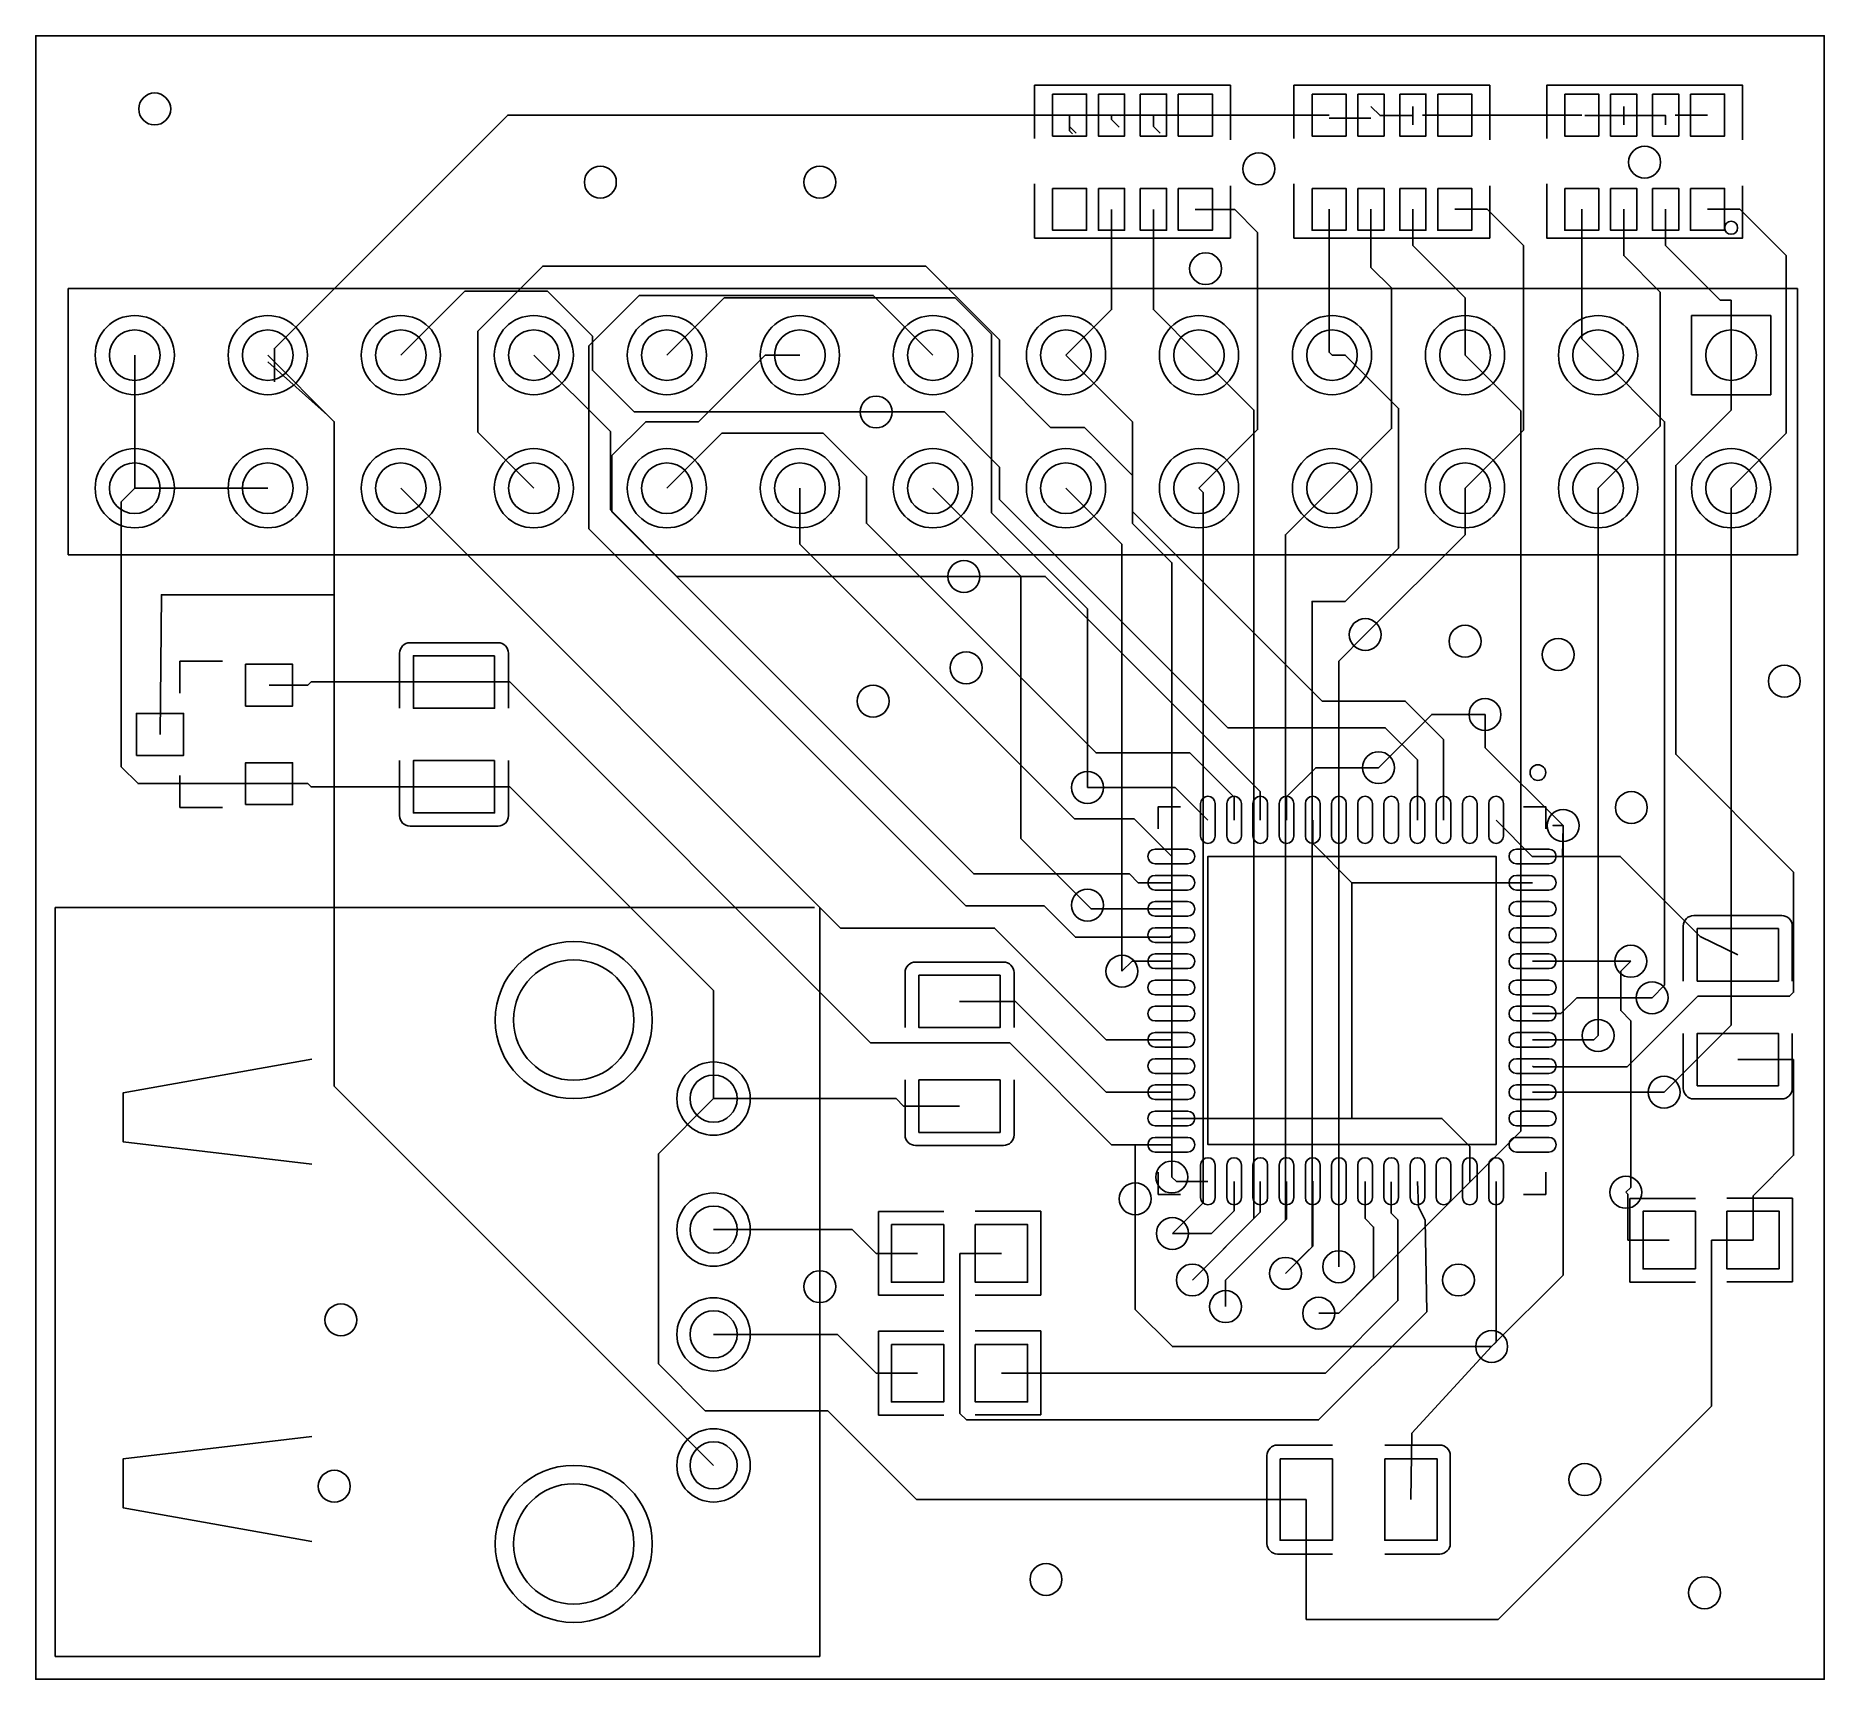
# Model space of a CAD drawing. Header units: millimetres. Extents: x 7 to 41.1, y 131.7 to 163.1.
import ezdxf

# ---------------------------------------------------------------- set-up
doc = ezdxf.new("R2010")
doc.units = ezdxf.units.MM

msp = doc.modelspace()

# ---------------------------------------------------------------- linework, layer by layer
for points in [[(7, 158.999), (7, 163.068), (41.148, 163.068), (41.148, 131.699), (7, 131.699), (7, 158.999)], [(26.415, 161.955), (27.065, 161.955), (27.065, 161.155), (26.415, 161.155)], [(27.29, 161.955), (27.79, 161.955), (27.79, 161.155), (27.29, 161.155)], [(28.09, 161.955), (28.59, 161.955), (28.59, 161.155), (28.09, 161.155)], [(28.815, 161.955), (29.465, 161.955), (29.465, 161.155), (28.815, 161.155)], [(31.368, 161.955), (32.018, 161.955), (32.018, 161.155), (31.368, 161.155)], [(32.243, 161.955), (32.743, 161.955), (32.743, 161.155), (32.243, 161.155)], [(33.043, 161.955), (33.543, 161.955), (33.543, 161.155), (33.043, 161.155)], [(33.768, 161.955), (34.418, 161.955), (34.418, 161.155), (33.768, 161.155)], [(36.194, 161.955), (36.844, 161.955), (36.844, 161.155), (36.194, 161.155)], [(37.069, 161.955), (37.569, 161.955), (37.569, 161.155), (37.069, 161.155)], [(37.869, 161.955), (38.369, 161.955), (38.369, 161.155), (37.869, 161.155)], [(38.594, 161.955), (39.244, 161.955), (39.244, 161.155), (38.594, 161.155)], [(26.415, 160.155), (27.065, 160.155), (27.065, 159.355), (26.415, 159.355)], [(27.29, 160.155), (27.79, 160.155), (27.79, 159.355), (27.29, 159.355)], [(28.09, 160.155), (28.59, 160.155), (28.59, 159.355), (28.09, 159.355)], [(28.815, 160.155), (29.465, 160.155), (29.465, 159.355), (28.815, 159.355)], [(31.368, 160.155), (32.018, 160.155), (32.018, 159.355), (31.368, 159.355)], [(32.243, 160.155), (32.743, 160.155), (32.743, 159.355), (32.243, 159.355)], [(33.043, 160.155), (33.543, 160.155), (33.543, 159.355), (33.043, 159.355)], [(33.768, 160.155), (34.418, 160.155), (34.418, 159.355), (33.768, 159.355)], [(36.194, 160.155), (36.844, 160.155), (36.844, 159.355), (36.194, 159.355)], [(37.069, 160.155), (37.569, 160.155), (37.569, 159.355), (37.069, 159.355)], [(37.869, 160.155), (38.369, 160.155), (38.369, 159.355), (37.869, 159.355)], [(38.594, 160.155), (39.244, 160.155), (39.244, 159.355), (38.594, 159.355)], [(40.126, 157.728), (40.126, 156.216), (38.614, 156.216), (38.614, 157.728)], [(11.006, 150.273), (11.006, 151.073), (11.905, 151.073), (11.905, 150.273)], [(15.761, 151.233), (15.761, 150.233), (14.211, 150.233), (14.211, 151.233)], [(8.923, 149.333), (8.923, 150.133), (9.822, 150.133), (9.822, 149.333)], [(15.761, 149.233), (15.761, 148.233), (14.211, 148.233), (14.211, 149.233)], [(11.006, 148.393), (11.006, 149.193), (11.905, 149.193), (11.905, 148.393)], [(29.24, 148.412), (29.24, 147.792)], [(29.52, 148.412), (29.52, 147.792)], [(29.741, 148.412), (29.741, 147.792)], [(30.021, 148.412), (30.021, 147.792)], [(30.241, 148.412), (30.241, 147.792)], [(30.521, 148.412), (30.521, 147.792)], [(30.741, 148.412), (30.741, 147.792)], [(31.021, 148.412), (31.021, 147.792)], [(31.242, 148.412), (31.242, 147.792)], [(31.522, 148.412), (31.522, 147.792)], [(31.742, 148.412), (31.742, 147.792)], [(32.022, 148.412), (32.022, 147.792)], [(32.24, 148.412), (32.24, 147.792)], [(32.52, 148.412), (32.52, 147.792)], [(32.74, 148.412), (32.74, 147.792)], [(33.02, 148.412), (33.02, 147.792)], [(33.241, 148.412), (33.241, 147.792)], [(33.521, 148.412), (33.521, 147.792)], [(33.741, 148.412), (33.741, 147.792)], [(34.021, 148.412), (34.021, 147.792)], [(34.241, 148.412), (34.241, 147.792)], [(34.521, 148.412), (34.521, 147.792)], [(34.742, 148.412), (34.742, 147.792)], [(35.022, 148.412), (35.022, 147.792)], [(36.162, 147.993), (35.969, 147.993), (36.162, 147.993)], [(28.372, 147.544), (28.992, 147.544)], [(35.27, 147.544), (35.89, 147.544)], [(28.372, 147.264), (28.992, 147.264)], [(34.881, 141.903), (29.381, 141.903), (29.381, 147.403), (34.881, 147.403)], [(35.27, 147.264), (35.89, 147.264)], [(28.372, 147.043), (28.992, 147.043)], [(35.27, 147.043), (35.89, 147.043)], [(28.372, 146.763), (28.992, 146.763)], [(28.372, 146.543), (28.992, 146.543)], [(35.27, 146.763), (35.89, 146.763)], [(35.27, 146.543), (35.89, 146.543)], [(28.372, 146.263), (28.992, 146.263)], [(35.27, 146.263), (35.89, 146.263)], [(28.372, 146.043), (28.992, 146.043)], [(35.27, 146.043), (35.89, 146.043)], [(38.722, 145.026), (38.722, 146.026), (40.272, 146.026), (40.272, 145.026)], [(28.372, 145.763), (28.992, 145.763)], [(28.372, 145.542), (28.992, 145.542)], [(35.27, 145.763), (35.89, 145.763)], [(35.27, 145.542), (35.89, 145.542)], [(25.413, 145.137), (25.413, 144.137), (23.863, 144.137), (23.863, 145.137)], [(28.372, 145.262), (28.992, 145.262)], [(35.27, 145.262), (35.89, 145.262)], [(28.372, 145.042), (28.992, 145.042)], [(35.27, 145.042), (35.89, 145.042)], [(28.372, 144.762), (28.992, 144.762)], [(28.372, 144.544), (28.992, 144.544)], [(35.27, 144.762), (35.89, 144.762)], [(35.27, 144.544), (35.89, 144.544)], [(28.372, 144.264), (28.992, 144.264)], [(35.27, 144.264), (35.89, 144.264)], [(28.372, 144.044), (28.992, 144.044)], [(28.372, 143.764), (28.992, 143.764)], [(35.27, 144.044), (35.89, 144.044)], [(35.27, 143.764), (35.89, 143.764)], [(38.722, 143.026), (38.722, 144.026), (40.272, 144.026), (40.272, 143.026)], [(28.372, 143.543), (28.992, 143.543)], [(35.27, 143.543), (35.89, 143.543)], [(25.413, 143.137), (25.413, 142.137), (23.863, 142.137), (23.863, 143.137)], [(28.372, 143.263), (28.992, 143.263)], [(35.27, 143.263), (35.89, 143.263)], [(28.372, 143.043), (28.992, 143.043)], [(28.372, 142.763), (28.992, 142.763)], [(35.27, 143.043), (35.89, 143.043)], [(35.27, 142.763), (35.89, 142.763)], [(28.372, 142.543), (28.992, 142.543)], [(35.27, 142.543), (35.89, 142.543)], [(28.372, 142.263), (28.992, 142.263)], [(35.27, 142.263), (35.89, 142.263)], [(28.372, 142.042), (28.992, 142.042)], [(28.372, 141.762), (28.992, 141.762)], [(35.27, 142.042), (35.89, 142.042)], [(35.27, 141.762), (35.89, 141.762)], [(29.24, 141.514), (29.24, 140.894)], [(29.52, 141.514), (29.52, 140.894)], [(29.741, 141.514), (29.741, 140.894)], [(30.021, 141.514), (30.021, 140.894)], [(30.241, 141.514), (30.241, 140.894)], [(30.521, 141.514), (30.521, 140.894)], [(30.741, 141.514), (30.741, 140.894)], [(31.021, 141.514), (31.021, 140.894)], [(31.242, 141.514), (31.242, 140.894)], [(31.522, 141.514), (31.522, 140.894)], [(31.742, 141.514), (31.742, 140.894)], [(32.022, 141.514), (32.022, 140.894)], [(32.24, 141.514), (32.24, 140.894)], [(32.52, 141.514), (32.52, 140.894)], [(32.74, 141.514), (32.74, 140.894)], [(33.02, 141.514), (33.02, 140.894)], [(33.241, 141.514), (33.241, 140.894)], [(33.521, 141.514), (33.521, 140.894)], [(33.741, 141.514), (33.741, 140.894)], [(34.021, 141.514), (34.021, 140.894)], [(34.241, 141.514), (34.241, 140.894)], [(34.521, 141.514), (34.521, 140.894)], [(34.742, 141.514), (34.742, 140.894)], [(35.022, 141.514), (35.022, 140.894)], [(23.338, 140.377), (24.338, 140.377), (24.338, 139.277), (23.338, 139.277)], [(24.938, 140.377), (25.938, 140.377), (25.938, 139.277), (24.938, 139.277)], [(38.689, 139.531), (37.689, 139.531), (37.689, 140.631), (38.689, 140.631)], [(40.289, 139.531), (39.289, 139.531), (39.289, 140.631), (40.289, 140.631)], [(30.861, 139.446), (31.265, 139.85), (30.861, 139.446)], [(23.338, 138.091), (24.338, 138.091), (24.338, 136.991), (23.338, 136.991)], [(24.938, 138.091), (25.938, 138.091), (25.938, 136.991), (24.938, 136.991)], [(30.758, 135.903), (31.758, 135.903), (31.758, 134.353), (30.758, 134.353)], [(32.758, 135.903), (33.758, 135.903), (33.758, 134.353), (32.758, 134.353)]]:
    msp.add_lwpolyline(points, close=True)
for points in [[(26.07, 161.105), (26.07, 162.125), (29.81, 162.125), (29.81, 161.085)], [(31.023, 161.105), (31.023, 162.125), (34.763, 162.125), (34.763, 161.085)], [(35.849, 161.105), (35.849, 162.125), (39.589, 162.125), (39.589, 161.085)], [(26.741, 161.554), (16.012, 161.554), (11.557, 157.099), (11.557, 156.464)], [(26.74, 161.555), (26.74, 161.337), (26.868, 161.209)], [(26.74, 161.555), (27.713, 161.555), (27.724, 161.544)], [(26.74, 161.555), (26.74, 161.255), (26.797, 161.199)], [(27.54, 161.555), (27.54, 161.472), (27.686, 161.326)], [(27.54, 161.555), (28.467, 161.555), (28.467, 161.555)], [(27.54, 161.555), (27.54, 161.472), (27.686, 161.326)], [(28.34, 161.555), (29.265, 161.555), (29.266, 161.554)], [(28.34, 161.555), (28.34, 161.337), (28.468, 161.209)], [(28.468, 161.209), (28.34, 161.337), (28.34, 161.555)], [(28.468, 161.209), (28.34, 161.337), (28.34, 161.555)], [(28.958, 161.554), (28.958, 161.555), (28.34, 161.555)], [(29.14, 161.555), (31.693, 161.555), (31.694, 161.554)], [(32.494, 161.717), (32.667, 161.544), (33.294, 161.544), (33.294, 161.371)], [(33.294, 161.717), (33.294, 161.371)], [(33.785, 161.554), (33.475, 161.554)], [(33.785, 161.554), (34.092, 161.554)], [(34.092, 161.554), (36.52, 161.554)], [(36.576, 161.544), (37.376, 161.544)], [(37.32, 161.717), (37.32, 161.371)], [(37.32, 161.717), (37.32, 161.544), (38.12, 161.544), (38.12, 161.371)], [(38.918, 161.554), (38.301, 161.554)], [(31.694, 161.498), (32.494, 161.498)], [(29.81, 160.205), (29.81, 159.205), (26.07, 159.205), (26.07, 160.245)], [(34.763, 160.205), (34.763, 159.205), (31.023, 159.205), (31.023, 160.245)], [(39.589, 160.205), (39.589, 159.205), (35.849, 159.205), (35.849, 160.245)], [(27.54, 159.755), (27.54, 157.842), (26.67, 156.972)], [(28.34, 159.755), (28.34, 157.842), (29.21, 156.972)], [(29.14, 159.755), (29.885, 159.755), (29.886, 159.756)], [(29.886, 159.756), (30.328, 159.311), (30.328, 155.55), (29.21, 154.432)], [(31.694, 159.756), (31.694, 157.028), (31.75, 156.972)], [(32.494, 159.756), (32.494, 158.648), (32.888, 158.255), (32.888, 155.57), (31.75, 154.432)], [(33.294, 159.756), (33.294, 159.062)], [(34.092, 159.756), (34.712, 159.756)], [(34.712, 159.756), (35.403, 159.065), (35.403, 155.542), (34.29, 154.432)], [(36.52, 159.756), (36.52, 157.282), (36.83, 156.972)], [(37.32, 159.756), (37.32, 158.872), (38.016, 158.173), (38.016, 155.618), (36.83, 154.432)], [(38.12, 159.756), (38.12, 159.062)], [(38.918, 159.756), (39.538, 159.756)], [(39.538, 159.756), (40.419, 158.872), (40.419, 155.481), (39.37, 154.432)], [(33.294, 159.062), (34.29, 158.067), (34.29, 156.972)], [(38.12, 159.062), (39.162, 158.021), (39.37, 158.021)], [(33.881, 148.097), (33.881, 149.634), (33.147, 150.368), (31.559, 150.368), (27.94, 153.988), (27.94, 154.676), (27.026, 155.59), (26.378, 155.59), (25.4, 156.568), (25.4, 157.264), (23.993, 158.671), (16.68, 158.671), (15.438, 157.427), (15.438, 155.504), (16.51, 154.432)], [(40.64, 153.162), (7.62, 153.162), (7.62, 158.242), (40.64, 158.242)], [(13.97, 156.972), (15.194, 158.196), (16.769, 158.196), (17.63, 157.335), (17.63, 156.685), (18.428, 155.887), (23.045, 155.887)], [(28.689, 145.903), (28.646, 145.86), (26.85, 145.86), (26.251, 146.459), (24.76, 146.459), (17.559, 153.66), (17.559, 157.147), (18.524, 158.112), (22.99, 158.112), (24.13, 156.972)], [(40.64, 153.162), (40.64, 158.242)], [(27.081, 148.72), (27.081, 152.131), (25.25, 153.962), (25.25, 157.371), (24.552, 158.069), (20.147, 158.069), (19.05, 156.972)], [(39.37, 157.495), (39.37, 158.021)], [(39.37, 157.495), (39.37, 156.972)], [(8.89, 154.432), (8.89, 156.972)], [(19.942, 135.781), (12.7, 143.022), (12.7, 155.702), (11.43, 156.972)], [(11.43, 156.845), (12.573, 155.829)], [(24.722, 152.748), (19.243, 152.748), (17.971, 154.021), (17.971, 155.512), (16.51, 156.972)], [(21.59, 156.972), (20.927, 156.972), (19.657, 155.702), (18.646, 155.702), (18.001, 155.059), (18.001, 153.98), (24.91, 147.071), (27.882, 147.071), (28.049, 146.903), (28.689, 146.903)], [(28.692, 141.285), (28.692, 153.01), (27.94, 153.761), (27.94, 155.702), (26.67, 156.972)], [(29.21, 156.972), (30.259, 155.923), (30.259, 140.495), (29.083, 139.319)], [(30.861, 139.446), (31.369, 139.954), (31.369, 152.273), (32.004, 152.273), (33.02, 153.289), (33.02, 155.956), (32.004, 156.972), (31.75, 156.972)], [(31.496, 138.684), (31.877, 138.684), (35.354, 142.161), (35.354, 155.908), (34.29, 156.972)], [(36.83, 156.972), (38.1, 155.702), (38.1, 144.948), (37.861, 144.706)], [(39.37, 156.972), (39.37, 155.923)], [(23.045, 155.887), (24.348, 155.887), (25.4, 154.836), (25.4, 154.219), (29.759, 149.86), (32.766, 149.86), (33.381, 149.245), (33.381, 148.095)], [(39.37, 155.923), (38.313, 154.866), (38.313, 149.355), (40.564, 147.102), (40.564, 144.81), (40.488, 144.734), (38.732, 144.734), (37.384, 143.386), (35.598, 143.386), (35.58, 143.403)], [(12.7, 155.702), (12.7, 152.4), (9.398, 152.4), (9.373, 149.733)], [(19.05, 154.432), (20.099, 155.481), (22.032, 155.481), (22.86, 154.653), (22.86, 153.764), (27.244, 149.38), (29.035, 149.38), (29.881, 148.537), (29.881, 148.097)], [(11.455, 148.793), (8.953, 148.793), (8.631, 149.116), (8.631, 154.173), (8.89, 154.432)], [(11.43, 154.432), (8.89, 154.432)], [(28.689, 143.904), (27.437, 143.904), (25.306, 146.035), (22.367, 146.035), (13.97, 154.432)], [(28.689, 147.404), (27.97, 148.123), (26.833, 148.123), (21.59, 153.365), (21.59, 154.432)], [(27.081, 146.474), (25.811, 147.744), (25.811, 152.751), (24.13, 154.432)], [(27.739, 145.212), (27.739, 153.363), (26.67, 154.432)], [(29.21, 154.432), (29.289, 154.353), (29.289, 140.795), (28.702, 140.208)], [(29.718, 138.811), (29.718, 139.319), (30.861, 140.462), (30.861, 153.543), (31.75, 154.432)], [(32.385, 151.638), (34.29, 153.543), (34.29, 154.432)], [(36.83, 154.432), (36.83, 143.985)], [(39.37, 154.432), (39.37, 144.183), (38.09, 142.903)], [(30.381, 148.095), (30.381, 148.641), (26.274, 152.748), (24.722, 152.748)], [(31.877, 139.573), (31.877, 151.13), (32.385, 151.638), (32.449, 151.702)], [(13.946, 150.233), (13.946, 151.283)], [(14.146, 151.483), (14.186, 151.483)], [(15.786, 151.483), (14.186, 151.483)], [(15.806, 151.483), (15.786, 151.483)], [(15.826, 151.483), (15.786, 151.483)], [(16.026, 150.233), (16.026, 151.283)], [(9.754, 150.52), (9.754, 151.13)], [(9.754, 151.13), (10.566, 151.13)], [(11.455, 150.673), (12.197, 150.673)], [(12.197, 150.673), (12.258, 150.734), (14.986, 150.734)], [(14.986, 150.734), (16.053, 150.734)], [(27.993, 141.902), (27.539, 141.902), (25.596, 143.845), (22.941, 143.845), (16.053, 150.734)], [(34.671, 150.114), (33.655, 150.114), (32.639, 149.098)], [(36.162, 147.993), (36.162, 147.993), (34.671, 149.479), (34.671, 150.114)], [(13.946, 149.233), (13.946, 148.183)], [(16.026, 149.233), (16.026, 148.183)], [(9.754, 148.946), (9.754, 148.336)], [(30.881, 148.095), (30.881, 148.539), (31.44, 149.098), (32.639, 149.098)], [(11.455, 148.793), (12.197, 148.793)], [(14.986, 148.732), (12.258, 148.732), (12.197, 148.793)], [(14.986, 148.732), (16.053, 148.732)], [(16.053, 148.732), (19.942, 144.844), (19.942, 142.781)], [(29.38, 148.095), (28.755, 148.72), (27.081, 148.72)], [(9.754, 148.336), (10.566, 148.336)], [(28.431, 147.928), (28.431, 148.353), (28.856, 148.353)], [(35.406, 148.353), (35.831, 148.353), (35.831, 147.928)], [(14.146, 147.983), (14.186, 147.983)], [(15.786, 147.983), (14.186, 147.983)], [(15.826, 147.983), (15.786, 147.983)], [(32.131, 146.903), (31.382, 147.653), (31.382, 148.095)], [(34.798, 138.049), (36.162, 139.413), (36.162, 147.993)], [(34.882, 148.095), (35.573, 147.404), (35.58, 147.404)], [(36.149, 147.404), (36.162, 147.993)], [(35.58, 147.404), (37.254, 147.404), (38.781, 145.877), (39.497, 145.526)], [(35.58, 146.903), (32.131, 146.903)], [(32.131, 144.653), (32.131, 146.903)], [(7.372, 146.431), (7.372, 132.131)], [(7.372, 146.431), (21.872, 146.431)], [(21.972, 146.431), (21.972, 132.131)], [(28.689, 146.403), (27.15, 146.403), (27.081, 146.474)], [(38.657, 146.276), (38.697, 146.276)], [(38.697, 146.276), (40.297, 146.276)], [(40.337, 146.276), (40.297, 146.276)], [(38.457, 145.026), (38.457, 146.076)], [(40.537, 145.026), (40.537, 146.076)], [(39.497, 145.527), (39.497, 145.526)], [(23.598, 144.137), (23.598, 145.187)], [(23.798, 145.387), (23.838, 145.387)], [(25.438, 145.387), (23.838, 145.387)], [(25.458, 145.387), (25.438, 145.387)], [(25.478, 145.387), (25.438, 145.387)], [(25.678, 144.137), (25.678, 145.187)], [(28.689, 145.402), (27.932, 145.402), (27.739, 145.212)], [(35.58, 145.402), (37.455, 145.402)], [(37.361, 140.993), (37.455, 141.087), (37.455, 144.269), (37.264, 144.46), (37.264, 145.212), (37.455, 145.402)], [(24.638, 144.638), (25.705, 144.638)], [(25.705, 144.638), (27.44, 142.903), (28.689, 142.903)], [(32.131, 142.403), (32.131, 144.653)], [(37.861, 144.706), (36.426, 144.706), (36.121, 144.404), (35.58, 144.404)], [(35.58, 143.904), (36.751, 143.904), (36.83, 143.985)], [(38.457, 144.026), (38.457, 142.976)], [(40.537, 144.026), (40.537, 142.976)], [(12.272, 143.532), (8.672, 142.894), (8.672, 141.954), (12.272, 141.53)], [(39.779, 143.525), (39.497, 143.525)], [(39.779, 143.525), (40.564, 143.525)], [(39.789, 140.924), (40.564, 141.699), (40.564, 143.525)], [(23.598, 143.137), (23.598, 142.087)], [(25.678, 143.137), (25.678, 142.087)], [(19.941, 142.781), (18.89, 141.727), (18.89, 137.719), (19.784, 136.822), (22.123, 136.822), (23.818, 135.128), (31.258, 135.128)], [(19.942, 142.781), (23.426, 142.781), (23.571, 142.636)], [(35.58, 142.903), (38.09, 142.903)], [(38.657, 142.776), (38.697, 142.776)], [(38.677, 142.776), (38.697, 142.776)], [(38.697, 142.776), (40.297, 142.776)], [(40.337, 142.776), (40.297, 142.776)], [(24.638, 142.636), (23.571, 142.636)], [(32.131, 142.403), (28.689, 142.403)], [(34.381, 141.196), (34.381, 141.869), (33.848, 142.403), (32.131, 142.403)], [(23.798, 141.887), (23.838, 141.887)], [(25.438, 141.887), (23.838, 141.887)], [(25.478, 141.887), (25.438, 141.887)], [(27.993, 141.902), (27.993, 140.868)], [(28.689, 141.902), (27.993, 141.902)], [(28.431, 141.378), (28.431, 140.953), (28.856, 140.953)], [(35.831, 141.378), (35.831, 140.953), (35.406, 140.953)], [(33.381, 141.196), (33.401, 140.716), (33.528, 140.462), (33.558, 138.714), (31.493, 136.649), (24.773, 136.649), (24.646, 136.774), (24.646, 139.827)], [(32.88, 141.191), (32.88, 140.594), (33.007, 140.467), (33.007, 138.925), (31.623, 137.541), (25.438, 137.541)], [(29.38, 141.196), (28.781, 141.196), (28.692, 141.285)], [(29.881, 141.199), (29.881, 140.642), (29.446, 140.208), (28.702, 140.208)], [(30.381, 141.196), (30.381, 140.617), (29.083, 139.319)], [(29.718, 138.811), (29.718, 139.319), (30.881, 140.482), (30.881, 141.196)], [(31.265, 139.85), (31.382, 139.967), (31.382, 141.204)], [(32.38, 141.199), (32.38, 140.495), (32.545, 140.33), (32.545, 139.352), (31.877, 138.684), (31.496, 138.684)], [(31.882, 141.199), (31.882, 139.578), (31.877, 139.573)], [(34.882, 141.196), (34.882, 138.133), (34.798, 138.049)], [(34.798, 138.049), (28.702, 138.049), (27.993, 138.758), (27.993, 140.868)], [(37.396, 140.081), (37.396, 140.955), (37.361, 140.993)], [(38.688, 140.876), (37.438, 140.876)], [(37.438, 139.276), (37.438, 140.876)], [(39.289, 140.881), (40.539, 140.881)], [(39.789, 140.081), (39.789, 140.924)], [(40.539, 139.281), (40.539, 140.881)], [(23.088, 140.627), (23.088, 139.027)], [(24.338, 140.627), (23.088, 140.627)], [(24.939, 140.632), (26.189, 140.632)], [(26.189, 140.632), (26.189, 139.032)], [(19.942, 140.282), (22.591, 140.282), (23.045, 139.827)], [(31.257, 134.569), (31.257, 132.842), (34.925, 132.842), (38.997, 136.914), (38.997, 140.081)], [(38.189, 140.081), (37.396, 140.081)], [(39.789, 140.081), (38.997, 140.081)], [(23.838, 139.827), (23.045, 139.827)], [(25.438, 139.827), (24.646, 139.827)], [(31.257, 139.842), (30.861, 139.446)], [(24.338, 139.027), (23.088, 139.027)], [(24.939, 139.032), (26.189, 139.032)], [(38.688, 139.276), (37.438, 139.276)], [(39.289, 139.281), (40.539, 139.281)], [(23.088, 138.341), (23.088, 136.741)], [(24.338, 138.341), (23.088, 138.341)], [(24.939, 138.346), (26.189, 138.346)], [(26.189, 138.346), (26.189, 136.746)], [(19.942, 138.28), (22.306, 138.28), (23.045, 137.541)], [(33.258, 135.128), (33.274, 136.398), (34.798, 138.049)], [(23.838, 137.541), (23.045, 137.541)], [(24.338, 136.741), (23.088, 136.741)], [(24.939, 136.746), (26.189, 136.746)], [(12.272, 134.33), (8.672, 134.968), (8.672, 135.908), (12.272, 136.332)], [(30.508, 135.968), (30.508, 135.928)], [(30.508, 135.948), (30.508, 135.928)], [(30.508, 135.928), (30.508, 134.328)], [(31.758, 136.168), (30.708, 136.168)], [(32.758, 136.168), (33.808, 136.168)], [(34.008, 135.968), (34.008, 135.928)], [(34.008, 135.928), (34.008, 134.328)], [(31.258, 135.128), (31.258, 134.57), (31.257, 134.569)], [(31.258, 135.128), (31.258, 135.128), (31.258, 135.128)], [(31.258, 135.128), (31.258, 135.128), (31.258, 135.128)], [(33.258, 135.128), (33.258, 135.128), (33.258, 135.128)], [(30.508, 134.288), (30.508, 134.328)], [(34.008, 134.288), (34.008, 134.328)], [(31.758, 134.088), (30.708, 134.088)], [(32.758, 134.088), (33.808, 134.088)], [(21.972, 132.131), (7.372, 132.131)]]:
    msp.add_lwpolyline(points)
for centre, radius in [((9.271, 161.671), 0.305), ((37.719, 160.655), 0.305), ((17.78, 160.274), 0.305), ((21.971, 160.274), 0.305), ((30.353, 160.528), 0.305), ((29.337, 158.623), 0.305), ((8.89, 156.972), 0.756), ((8.89, 156.972), 0.483), ((11.43, 156.972), 0.756), ((11.43, 156.972), 0.483), ((13.97, 156.972), 0.756), ((13.97, 156.972), 0.483), ((16.51, 156.972), 0.756), ((16.51, 156.972), 0.483), ((19.05, 156.972), 0.756), ((19.05, 156.972), 0.483), ((21.59, 156.972), 0.756), ((21.59, 156.972), 0.483), ((24.13, 156.972), 0.756), ((24.13, 156.972), 0.483), ((26.67, 156.972), 0.756), ((26.67, 156.972), 0.483), ((29.21, 156.972), 0.756), ((29.21, 156.972), 0.483), ((31.75, 156.972), 0.756), ((31.75, 156.972), 0.483), ((34.29, 156.972), 0.756), ((34.29, 156.972), 0.483), ((36.83, 156.972), 0.756), ((36.83, 156.972), 0.483), ((39.37, 156.972), 0.483), ((23.045, 155.887), 0.305), ((8.89, 154.432), 0.756), ((11.43, 154.432), 0.756), ((13.97, 154.432), 0.756), ((16.51, 154.432), 0.756), ((19.05, 154.432), 0.756), ((21.59, 154.432), 0.756), ((24.13, 154.432), 0.756), ((26.67, 154.432), 0.756), ((29.21, 154.432), 0.756), ((31.75, 154.432), 0.756), ((34.29, 154.432), 0.756), ((36.83, 154.432), 0.756), ((39.37, 154.432), 0.756), ((8.89, 154.432), 0.483), ((11.43, 154.432), 0.483), ((13.97, 154.432), 0.483), ((16.51, 154.432), 0.483), ((19.05, 154.432), 0.483), ((21.59, 154.432), 0.483), ((24.13, 154.432), 0.483), ((26.67, 154.432), 0.483), ((29.21, 154.432), 0.483), ((31.75, 154.432), 0.483), ((34.29, 154.432), 0.483), ((36.83, 154.432), 0.483), ((39.37, 154.432), 0.483), ((24.722, 152.748), 0.305), ((32.385, 151.638), 0.305), ((34.29, 151.511), 0.305), ((24.765, 151.003), 0.305), ((36.068, 151.257), 0.305), ((40.386, 150.749), 0.305), ((22.987, 150.368), 0.305), ((34.671, 150.114), 0.305), ((32.639, 149.098), 0.305), ((27.081, 148.72), 0.305), ((37.465, 148.336), 0.305), ((36.162, 147.993), 0.305), ((27.081, 146.474), 0.305), ((17.272, 144.281), 1.5), ((27.739, 145.212), 0.305), ((37.455, 145.402), 0.305), ((17.272, 144.281), 1.15), ((37.861, 144.706), 0.305), ((36.83, 143.985), 0.305), ((19.942, 142.781), 0.7), ((19.942, 142.781), 0.45), ((38.09, 142.903), 0.305), ((28.692, 141.285), 0.305), ((27.993, 140.868), 0.305), ((37.361, 140.993), 0.305), ((19.942, 140.281), 0.7), ((19.942, 140.281), 0.45), ((28.702, 140.208), 0.305), ((30.861, 139.446), 0.305), ((31.877, 139.573), 0.305), ((21.971, 139.192), 0.305), ((29.083, 139.319), 0.305), ((34.163, 139.319), 0.305), ((29.718, 138.811), 0.305), ((31.496, 138.684), 0.305), ((12.827, 138.557), 0.305), ((19.942, 138.281), 0.7), ((19.942, 138.281), 0.45), ((34.798, 138.049), 0.305), ((19.942, 135.781), 0.7), ((19.942, 135.781), 0.45), ((12.7, 135.382), 0.305), ((17.272, 134.281), 1.5), ((36.576, 135.509), 0.305), ((17.272, 134.281), 1.15), ((26.289, 133.604), 0.305), ((38.862, 133.35), 0.305)]:
    msp.add_circle(centre, radius)
for centre, radius, start, end in [((39.371, 159.403), 0.124, 90.5847, 89.4153), ((14.146, 151.283), 0.2, 90, 180), ((15.826, 151.283), 0.2, 0, 90), ((35.681, 149.004), 0.15, 270.4851, 270), ((29.38, 148.412), 0.14, 360, 180), ((29.881, 148.412), 0.14, 360, 180), ((30.381, 148.412), 0.14, 360, 180), ((30.881, 148.412), 0.14, 360, 180), ((31.382, 148.412), 0.14, 360, 180), ((31.882, 148.412), 0.14, 360, 180), ((32.38, 148.412), 0.14, 360, 180), ((32.88, 148.412), 0.14, 360, 180), ((33.381, 148.412), 0.14, 360, 180), ((33.881, 148.412), 0.14, 360, 180), ((34.381, 148.412), 0.14, 360, 180), ((34.882, 148.412), 0.14, 360, 180), ((14.146, 148.183), 0.2, 180, 270), ((15.826, 148.183), 0.2, 270, 0), ((28.372, 147.404), 0.14, 450, 270), ((28.992, 147.404), 0.14, 270, 450), ((29.38, 147.792), 0.14, 180, 360), ((29.881, 147.792), 0.14, 180, 360), ((30.381, 147.792), 0.14, 180, 360), ((30.881, 147.792), 0.14, 180, 360), ((31.382, 147.792), 0.14, 180, 360), ((31.882, 147.792), 0.14, 180, 360), ((32.38, 147.792), 0.14, 180, 360), ((32.88, 147.792), 0.14, 180, 360), ((33.381, 147.792), 0.14, 180, 360), ((33.881, 147.792), 0.14, 180, 360), ((34.381, 147.792), 0.14, 180, 360), ((34.882, 147.792), 0.14, 180, 360), ((35.27, 147.404), 0.14, 450, 270), ((35.89, 147.404), 0.14, 270, 450), ((28.372, 146.903), 0.14, 450, 270), ((28.992, 146.903), 0.14, 270, 450), ((35.27, 146.903), 0.14, 450, 270), ((35.89, 146.903), 0.14, 270, 450), ((28.372, 146.403), 0.14, 450, 270), ((28.992, 146.403), 0.14, 270, 450), ((35.27, 146.403), 0.14, 450, 270), ((35.89, 146.403), 0.14, 270, 450), ((38.657, 146.076), 0.2, 90, 180), ((40.337, 146.076), 0.2, 0, 90), ((28.372, 145.903), 0.14, 450, 270), ((28.992, 145.903), 0.14, 270, 450), ((35.27, 145.903), 0.14, 450, 270), ((35.89, 145.903), 0.14, 270, 450), ((28.372, 145.402), 0.14, 450, 270), ((28.992, 145.402), 0.14, 270, 450), ((35.27, 145.402), 0.14, 450, 270), ((35.89, 145.402), 0.14, 270, 450), ((23.798, 145.187), 0.2, 90, 180), ((25.478, 145.187), 0.2, 0, 90), ((28.372, 144.902), 0.14, 450, 270), ((28.992, 144.902), 0.14, 270, 450), ((35.27, 144.902), 0.14, 450, 270), ((35.89, 144.902), 0.14, 270, 450), ((28.372, 144.404), 0.14, 450, 270), ((28.992, 144.404), 0.14, 270, 450), ((35.27, 144.404), 0.14, 450, 270), ((35.89, 144.404), 0.14, 270, 450), ((28.372, 143.904), 0.14, 450, 270), ((28.992, 143.904), 0.14, 270, 450), ((35.27, 143.904), 0.14, 450, 270), ((35.89, 143.904), 0.14, 270, 450), ((28.372, 143.403), 0.14, 450, 270), ((28.992, 143.403), 0.14, 270, 450), ((35.27, 143.403), 0.14, 450, 270), ((35.89, 143.403), 0.14, 270, 450), ((28.372, 142.903), 0.14, 450, 270), ((28.992, 142.903), 0.14, 270, 450), ((35.27, 142.903), 0.14, 450, 270), ((35.89, 142.903), 0.14, 270, 450), ((38.657, 142.976), 0.2, 180, 270), ((40.337, 142.976), 0.2, 270, 0), ((28.372, 142.403), 0.14, 450, 270), ((28.992, 142.403), 0.14, 270, 450), ((35.27, 142.403), 0.14, 450, 270), ((35.89, 142.403), 0.14, 270, 450), ((23.798, 142.087), 0.2, 180, 270), ((25.478, 142.087), 0.2, 270, 0), ((28.372, 141.902), 0.14, 450, 270), ((28.992, 141.902), 0.14, 270, 450), ((35.27, 141.902), 0.14, 450, 270), ((35.89, 141.902), 0.14, 270, 450), ((29.38, 141.514), 0.14, 360, 180), ((29.881, 141.514), 0.14, 360, 180), ((30.381, 141.514), 0.14, 360, 180), ((30.881, 141.514), 0.14, 360, 180), ((31.382, 141.514), 0.14, 360, 180), ((31.882, 141.514), 0.14, 360, 180), ((32.38, 141.514), 0.14, 360, 180), ((32.88, 141.514), 0.14, 360, 180), ((33.381, 141.514), 0.14, 360, 180), ((33.881, 141.514), 0.14, 360, 180), ((34.381, 141.514), 0.14, 360, 180), ((34.882, 141.514), 0.14, 360, 180), ((29.38, 140.894), 0.14, 180, 360), ((29.881, 140.894), 0.14, 180, 360), ((30.381, 140.894), 0.14, 180, 360), ((30.881, 140.894), 0.14, 180, 360), ((31.382, 140.894), 0.14, 180, 360), ((31.882, 140.894), 0.14, 180, 360), ((32.38, 140.894), 0.14, 180, 360), ((32.88, 140.894), 0.14, 180, 360), ((33.381, 140.894), 0.14, 180, 360), ((33.881, 140.894), 0.14, 180, 360), ((34.381, 140.894), 0.14, 180, 360), ((34.882, 140.894), 0.14, 180, 360), ((30.708, 135.968), 0.2, 90, 180), ((33.808, 135.968), 0.2, 360, 90), ((30.708, 134.288), 0.2, 180, 270), ((33.808, 134.288), 0.2, 270, 0)]:
    msp.add_arc(centre, radius, start, end)

doc.saveas('drawing.dxf')
